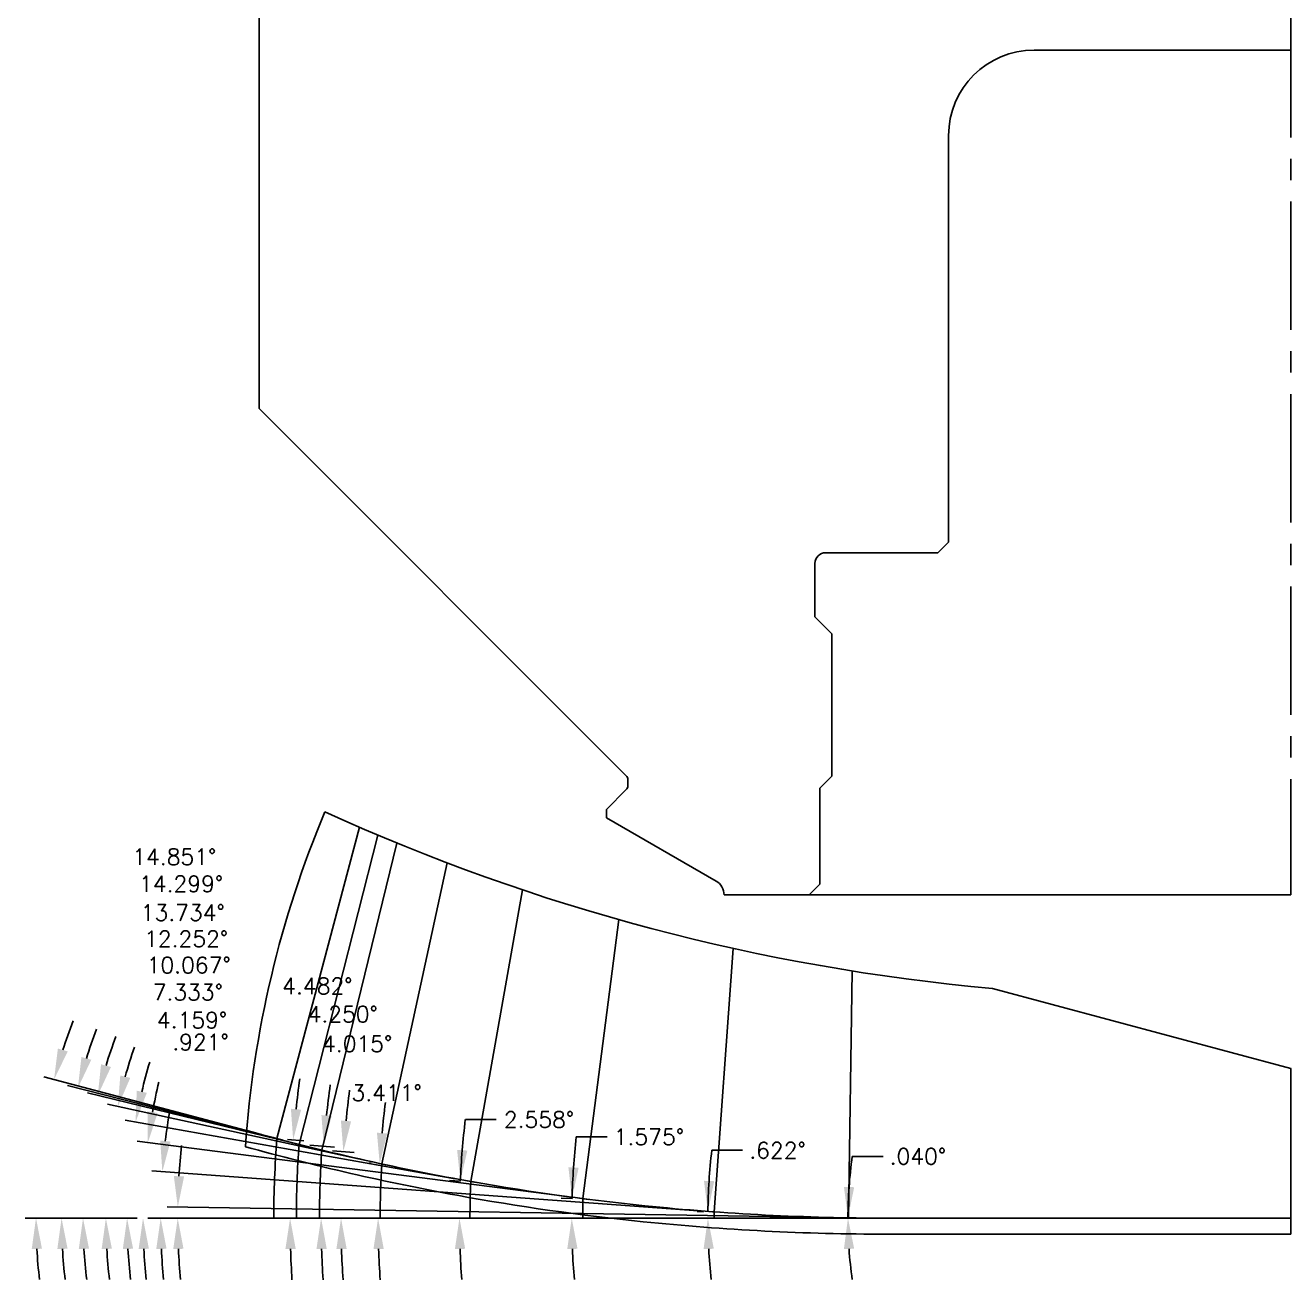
# Model space of a CAD drawing. Header units: inches. Extents: x -34 to 34, y 0 to 22.
# Drawn here: x 10.46 to 17.86, y 7.7 to 15.03 of the extents above; entities that cross this region are included whole.
import ezdxf

# ---------------------------------------------------------------- set-up
doc = ezdxf.new("R2010")
doc.units = ezdxf.units.IN
doc.header["$MEASUREMENT"] = 0
doc.header["$PDMODE"] = 35
doc.linetypes.add('CENTER2', pattern=[1.125, 0.75, -0.125, 0.125, -0.125])
doc.layers.get('Defpoints').update_dxf_attribs({"color": 10})
doc.layers.add('Dims', color=4, linetype='Continuous')
doc.layers.add('Title Block', color=7, linetype='Continuous')
doc.styles.add('RomanS', font='romans')
doc.dimstyles.new('Copy of Standard', dxfattribs={"dimtxt": 0.094, "dimasz": 0.18, "dimexe": 0.0625, "dimexo": 0.0625, "dimgap": 0.045, "dimtad": 0, "dimtih": 1, "dimtoh": 1, "dimdec": 4, "dimzin": 4, "dimdsep": 46, "dimtxsty": 'RomanS', "dimcen": 0.09, "dimadec": 3, "dimazin": 1, "dimtfac": 1, "dimtdec": 4, "dimtofl": 0, "dimtmove": 0, "dimatfit": 1, "dimfxl": 1, "dimtolj": 1, "dimtzin": 0, "dimarcsym": 0})

# ---------------------------------------------------------------- blocks, each defined once
blk = doc.blocks.new('*D181')
at = {"layer": 'Defpoints', "color": 0, "transparency": 16777216}
for p in [(15.2681, 8.0639), (15.2704, 8.0651), (15.2704, 8.0633), (17.8564, 8.0633)]:
    blk.add_point(p, dxfattribs=at)
at = {"layer": 'Dims', "color": 0, "lineweight": -2, "transparency": 16777216}
for p, q in [((15.2934, 8.4242), (15.4734, 8.4242)), ((15.2079, 8.0651), (15.2056, 8.0651)), ((15.2079, 8.0633), (15.2056, 8.0633))]:
    blk.add_line(p, q, dxfattribs=at)
for start, end in [(171.98454, 179.96021), (171.98937, 175.97479), (183.98542, 187.97084)]:
    blk.add_arc((17.8564, 8.0633), 2.5883, start, end, dxfattribs=at)
at = {"layer": 'Dims', "color": 0, "transparency": 16777216}
for points in [[(15.3045, 8.2439), (15.2445, 8.246), (15.2681, 8.0651)], [(15.2444, 7.8824), (15.3044, 7.8844), (15.2681, 8.0633)]]:
    blk.add_solid(points, dxfattribs=at)
at = {"layer": 'Dims', "color": 0, "transparency": 16777216, "insert": (15.6773, 8.4242), "char_height": 0.094, "attachment_point": 5, "style": 'RomanS'}
blk.add_mtext('\\A1;.040°', dxfattribs=at)
blk = doc.blocks.new('*D182')
at = {"layer": 'Defpoints', "color": 0, "transparency": 16777216}
for p in [(14.4493, 8.0756), (14.4855, 8.0999), (14.4853, 8.0633), (17.8564, 8.0633)]:
    blk.add_point(p, dxfattribs=at)
at = {"layer": 'Dims', "color": 0, "lineweight": -2, "transparency": 16777216}
for p, q in [((14.4724, 8.4596), (14.6524, 8.4596)), ((14.423, 8.1006), (14.3869, 8.101)), ((14.4228, 8.0633), (14.3867, 8.0633))]:
    blk.add_line(p, q, dxfattribs=at)
for start, end in [(173.32106, 179.37773), (173.32317, 176.35045), (183.02728, 186.05455)]:
    blk.add_arc((17.8564, 8.0633), 3.4072, start, end, dxfattribs=at)
at = {"layer": 'Dims', "color": 0, "transparency": 16777216}
for points in [[(14.4861, 8.2791), (14.4262, 8.2813), (14.4494, 8.1003)], [(14.424, 7.8826), (14.484, 7.8841), (14.4492, 8.0633)]]:
    blk.add_solid(points, dxfattribs=at)
at = {"layer": 'Dims', "color": 0, "transparency": 16777216, "insert": (14.8563, 8.4596), "char_height": 0.094, "attachment_point": 5, "style": 'RomanS'}
blk.add_mtext('\\A1;.622°', dxfattribs=at)
blk = doc.blocks.new('*D183')
at = {"layer": 'Defpoints', "color": 0, "transparency": 16777216}
for p in [(13.7189, 8.177), (13.6534, 8.1018), (13.7173, 8.0633), (17.8564, 8.0633)]:
    blk.add_point(p, dxfattribs=at)
at = {"layer": 'Dims', "color": 0, "lineweight": -2, "transparency": 16777216}
for p, q in [((13.6801, 8.5379), (13.8601, 8.5379)), ((13.6564, 8.1788), (13.5924, 8.1805)), ((13.6548, 8.0633), (13.5907, 8.0633))]:
    blk.add_line(p, q, dxfattribs=at)
for start, end in [(173.5163, 178.42518), (173.51742, 175.9713), (182.45388, 184.90775)]:
    blk.add_arc((17.8564, 8.0633), 4.2032, start, end, dxfattribs=at)
at = {"layer": 'Dims', "color": 0, "transparency": 16777216}
for points in [[(13.6936, 8.3571), (13.6337, 8.3601), (13.6548, 8.1788)], [(13.6271, 7.8827), (13.6871, 7.884), (13.6532, 8.0633)]]:
    blk.add_solid(points, dxfattribs=at)
at = {"layer": 'Dims', "color": 0, "transparency": 16777216, "insert": (14.1043, 8.5379), "char_height": 0.094, "attachment_point": 5, "style": 'RomanS'}
blk.add_mtext('\\A1;1.575°', dxfattribs=at)
blk = doc.blocks.new('*D184')
at = {"layer": 'Defpoints', "color": 0, "transparency": 16777216}
for p in [(13.0631, 8.2774), (12.9975, 8.1356), (13.0583, 8.0633), (17.8564, 8.0633)]:
    blk.add_point(p, dxfattribs=at)
at = {"layer": 'Dims', "color": 0, "lineweight": -2, "transparency": 16777216}
for p, q in [((13.0312, 8.6389), (13.2112, 8.6389)), ((13.0007, 8.2802), (12.9393, 8.2829)), ((12.9958, 8.0633), (12.9344, 8.0633))]:
    blk.add_line(p, q, dxfattribs=at)
for start, end in [(173.19691, 177.44249), (173.19764, 175.32006), (182.12242, 184.24485)]:
    blk.add_arc((17.8564, 8.0633), 4.8595, start, end, dxfattribs=at)
at = {"layer": 'Dims', "color": 0, "transparency": 16777216}
for points in [[(13.0431, 8.4579), (12.9832, 8.4617), (13.0018, 8.2801)], [(12.9703, 7.8828), (13.0303, 7.8839), (12.9969, 8.0633)]]:
    blk.add_solid(points, dxfattribs=at)
at = {"layer": 'Dims', "color": 0, "transparency": 16777216, "insert": (13.4621, 8.6389), "char_height": 0.094, "attachment_point": 5, "style": 'RomanS'}
blk.add_mtext('\\A1;2.558°', dxfattribs=at)
blk = doc.blocks.new('*D185')
at = {"layer": 'Defpoints', "color": 0, "transparency": 16777216}
for p in [(12.5429, 8.38), (12.5222, 8.1692), (12.5335, 8.0633), (17.8564, 8.0633)]:
    blk.add_point(p, dxfattribs=at)
at = {"layer": 'Dims', "color": 0, "lineweight": -2, "transparency": 16777216}
for p, q in [((12.4805, 8.3837), (12.4682, 8.3845)), ((12.471, 8.0633), (12.4586, 8.0633))]:
    blk.add_line(p, q, dxfattribs=at)
for start, end in [(172.72257, 174.6557), (181.93312, 183.86625)]:
    blk.add_arc((17.8564, 8.0633), 5.3353, start, end, dxfattribs=at)
at = {"layer": 'Dims', "color": 0, "transparency": 16777216}
for points in [[(12.5742, 8.5579), (12.5144, 8.5625), (12.5306, 8.3807)], [(12.4942, 7.8828), (12.5542, 7.8838), (12.5211, 8.0633)]]:
    blk.add_solid(points, dxfattribs=at)
at = {"layer": 'Dims', "color": 0, "transparency": 16777216, "insert": (12.5716, 8.7954), "char_height": 0.094, "attachment_point": 5, "style": 'RomanS'}
blk.add_mtext('\\A1;3.411°', dxfattribs=at)
blk = doc.blocks.new('*D186')
at = {"layer": 'Defpoints', "color": 0, "transparency": 16777216}
for p in [(12.1924, 8.4609), (12.306, 8.193), (12.1785, 8.0633), (17.8564, 8.0633)]:
    blk.add_point(p, dxfattribs=at)
at = {"layer": 'Dims', "color": 0, "lineweight": -2, "transparency": 16777216}
for p, q in [((12.2547, 8.4565), (12.3805, 8.4477)), ((12.241, 8.0633), (12.367, 8.0633))]:
    blk.add_line(p, q, dxfattribs=at)
for start, end in [(172.26925, 174.12694), (181.85769, 183.71538)]:
    blk.add_arc((17.8564, 8.0633), 5.5519, start, end, dxfattribs=at)
at = {"layer": 'Dims', "color": 0, "transparency": 16777216}
for points in [[(12.3635, 8.6288), (12.3038, 8.634), (12.3181, 8.4521)], [(12.2774, 7.8828), (12.3374, 7.8838), (12.3045, 8.0633)]]:
    blk.add_solid(points, dxfattribs=at)
at = {"layer": 'Dims', "color": 0, "transparency": 16777216, "insert": (12.3987, 9.0817), "char_height": 0.094, "attachment_point": 5, "style": 'RomanS'}
blk.add_mtext('\\A1;4.015°', dxfattribs=at)
blk = doc.blocks.new('*D187')
at = {"layer": 'Defpoints', "color": 0, "transparency": 16777216}
for p in [(11.3497, 8.0849), (15.2392, 8.0656), (15.3017, 8.0646), (11.1751, 8.0633), (15.4939, 8.0633)]:
    blk.add_point(p, dxfattribs=at)
at = {"layer": 'Dims', "color": 0, "lineweight": -2, "transparency": 16777216}
blk.add_line((15.1767, 8.0666), (11.2877, 8.1291), dxfattribs=at)
for start, end in [(173.9637, 176.52144), (182.55774, 185.11549)]:
    blk.add_arc((15.3822, 8.0633), 4.0325, start, end, dxfattribs=at)
at = {"layer": 'Dims', "color": 0, "transparency": 16777216}
for points in [[(11.3871, 8.3068), (11.3271, 8.3091), (11.3502, 8.1281)], [(11.3237, 7.8827), (11.3837, 7.884), (11.3497, 8.0633)]]:
    blk.add_solid(points, dxfattribs=at)
at = {"layer": 'Dims', "color": 0, "transparency": 16777216, "insert": (11.4831, 9.0919), "char_height": 0.094, "attachment_point": 5, "style": 'RomanS'}
blk.add_mtext('\\A1;.921°', dxfattribs=at)
blk = doc.blocks.new('*D188')
at = {"layer": 'Defpoints', "color": 0, "transparency": 16777216}
for p in [(11.2511, 8.1537), (14.4543, 8.1022), (14.5166, 8.0976), (11.1751, 8.0633), (15.4939, 8.0633)]:
    blk.add_point(p, dxfattribs=at)
at = {"layer": 'Dims', "color": 0, "lineweight": -2, "transparency": 16777216}
blk.add_line((14.392, 8.1067), (11.1975, 8.339), dxfattribs=at)
for start, end in [(170.32432, 173.08289), (182.75857, 185.51713)]:
    blk.add_arc((14.989, 8.0633), 3.739, start, end, dxfattribs=at)
at = {"layer": 'Dims', "color": 0, "transparency": 16777216}
for points in [[(11.3071, 8.5107), (11.2474, 8.5165), (11.2599, 8.3344)], [(11.2244, 7.8826), (11.2844, 7.8841), (11.25, 8.0633)]]:
    blk.add_solid(points, dxfattribs=at)
at = {"layer": 'Dims', "color": 0, "transparency": 16777216, "insert": (11.4336, 9.2204), "char_height": 0.094, "attachment_point": 5, "style": 'RomanS'}
blk.add_mtext('\\A1;4.159°', dxfattribs=at)
blk = doc.blocks.new('*D189')
at = {"layer": 'Defpoints', "color": 0, "transparency": 16777216}
for p in [(11.1499, 8.2107), (13.6879, 8.181), (13.7498, 8.1731), (11.1751, 8.0633), (15.4939, 8.0633)]:
    blk.add_point(p, dxfattribs=at)
at = {"layer": 'Dims', "color": 0, "lineweight": -2, "transparency": 16777216}
for p, q in [((13.6259, 8.189), (11.113, 8.5124)), ((11.1126, 8.0633), (11.0843, 8.0633))]:
    blk.add_line(p, q, dxfattribs=at)
for start, end in [(166.6975, 169.68201), (182.98451, 185.96902)]:
    blk.add_arc((14.6027, 8.0633), 3.456, start, end, dxfattribs=at)
at = {"layer": 'Dims', "color": 0, "transparency": 16777216}
for points in [[(11.2323, 8.6777), (11.173, 8.6869), (11.175, 8.5044)], [(11.1214, 7.8826), (11.1814, 7.8841), (11.1468, 8.0633)]]:
    blk.add_solid(points, dxfattribs=at)
at = {"layer": 'Dims', "color": 0, "transparency": 16777216, "insert": (11.4089, 9.3835), "char_height": 0.094, "attachment_point": 5, "style": 'RomanS'}
blk.add_mtext('\\A1;7.333°', dxfattribs=at)
blk = doc.blocks.new('*D190')
at = {"layer": 'Defpoints', "color": 0, "transparency": 16777216}
for p in [(11.0593, 8.2515), (13.0323, 8.2829), (13.0939, 8.2719), (11.1751, 8.0633), (15.4939, 8.0633)]:
    blk.add_point(p, dxfattribs=at)
at = {"layer": 'Dims', "color": 0, "lineweight": -2, "transparency": 16777216}
for p, q in [((12.9708, 8.2938), (11.0417, 8.6363)), ((11.1126, 8.0633), (10.9913, 8.0633))]:
    blk.add_line(p, q, dxfattribs=at)
for start, end in [(163.51703, 166.725), (183.20797, 186.41594)]:
    blk.add_arc((14.2691, 8.0633), 3.2153, start, end, dxfattribs=at)
at = {"layer": 'Dims', "color": 0, "transparency": 16777216}
for points in [[(11.1691, 8.7955), (11.1103, 8.8077), (11.1033, 8.6253)], [(11.0288, 7.8825), (11.0888, 7.8842), (11.0538, 8.0633)]]:
    blk.add_solid(points, dxfattribs=at)
at = {"layer": 'Dims', "color": 0, "transparency": 16777216, "insert": (11.4138, 9.5417), "char_height": 0.094, "attachment_point": 5, "style": 'RomanS'}
blk.add_mtext('\\A1;10.067°', dxfattribs=at)
blk = doc.blocks.new('*D191')
at = {"layer": 'Defpoints', "color": 0, "transparency": 16777216}
for p in [(12.5123, 8.3866), (12.5734, 8.3734), (10.9376, 8.282), (11.1751, 8.0633), (15.4939, 8.0633)]:
    blk.add_point(p, dxfattribs=at)
at = {"layer": 'Dims', "color": 0, "lineweight": -2, "transparency": 16777216}
for p, q in [((12.4513, 8.3999), (10.9387, 8.7284)), ((11.1126, 8.0633), (10.8673, 8.0633))]:
    blk.add_line(p, q, dxfattribs=at)
for start, end in [(161.03207, 164.39014), (183.35807, 186.71615)]:
    blk.add_arc((14.0014, 8.0633), 3.0716, start, end, dxfattribs=at)
at = {"layer": 'Dims', "color": 0, "transparency": 16777216}
for points in [[(11.0722, 8.8826), (11.014, 8.897), (10.9997, 8.7151)], [(10.9051, 7.8825), (10.965, 7.8842), (10.9298, 8.0633)]]:
    blk.add_solid(points, dxfattribs=at)
at = {"layer": 'Dims', "color": 0, "transparency": 16777216, "insert": (11.399, 9.6949), "char_height": 0.094, "attachment_point": 5, "style": 'RomanS'}
blk.add_mtext('\\A1;12.252°', dxfattribs=at)
blk = doc.blocks.new('*D192')
at = {"layer": 'Defpoints', "color": 0, "transparency": 16777216}
for p in [(12.162, 8.4683), (12.2227, 8.4535), (10.8057, 8.3046), (11.1751, 8.0633), (15.4939, 8.0633)]:
    blk.add_point(p, dxfattribs=at)
at = {"layer": 'Dims', "color": 0, "lineweight": -2, "transparency": 16777216}
for p, q in [((12.1013, 8.4831), (10.8218, 8.7959)), ((11.1126, 8.0633), (10.7336, 8.0633))]:
    blk.add_line(p, q, dxfattribs=at)
for start, end in [(159.44228, 162.85421), (183.41194, 186.82387)]:
    blk.add_arc((13.8192, 8.0633), 3.0231, start, end, dxfattribs=at)
at = {"layer": 'Dims', "color": 0, "transparency": 16777216}
for points in [[(10.9593, 8.9465), (10.9015, 8.9625), (10.8825, 8.781)], [(10.7714, 7.8825), (10.8314, 7.8843), (10.7961, 8.0633)]]:
    blk.add_solid(points, dxfattribs=at)
at = {"layer": 'Dims', "color": 0, "transparency": 16777216, "insert": (11.3792, 9.8482), "char_height": 0.094, "attachment_point": 5, "style": 'RomanS'}
blk.add_mtext('\\A1;13.734°', dxfattribs=at)
blk = doc.blocks.new('*D236')
at = {"layer": 'Defpoints', "color": 0, "transparency": 16777216}
for p in [(12.029, 8.5018), (12.0895, 8.4864), (10.6813, 8.3191), (11.1751, 8.0633), (15.4939, 8.0633)]:
    blk.add_point(p, dxfattribs=at)
at = {"layer": 'Dims', "color": 0, "lineweight": -2, "transparency": 16777216}
for p, q in [((11.9685, 8.5173), (10.7055, 8.8392)), ((11.1126, 8.0633), (10.6082, 8.0633))]:
    blk.add_line(p, q, dxfattribs=at)
for start, end in [(159.00054, 162.35069), (183.35015, 186.7003)]:
    blk.add_arc((13.7496, 8.0633), 3.0789, start, end, dxfattribs=at)
at = {"layer": 'Dims', "color": 0, "transparency": 16777216}
for points in [[(10.8444, 8.9885), (10.7868, 9.005), (10.7661, 8.8237)], [(10.646, 7.8825), (10.7059, 7.8842), (10.6707, 8.0633)]]:
    blk.add_solid(points, dxfattribs=at)
at = {"layer": 'Dims', "color": 0, "transparency": 16777216, "insert": (11.3693, 10.0162), "char_height": 0.094, "attachment_point": 5, "style": 'RomanS'}
blk.add_mtext('\\A1;14.299°', dxfattribs=at)
blk = doc.blocks.new('*D237')
at = {"layer": 'Defpoints', "color": 0, "transparency": 16777216}
for p in [(12.0593, 8.4941), (12.1898, 8.2034), (12.0433, 8.0633), (17.8564, 8.0633)]:
    blk.add_point(p, dxfattribs=at)
at = {"layer": 'Dims', "color": 0, "lineweight": -2, "transparency": 16777216}
for p, q in [((12.1216, 8.4895), (12.2659, 8.4788)), ((12.1058, 8.0633), (12.2505, 8.0633))]:
    blk.add_line(p, q, dxfattribs=at)
for start, end in [(172.11075, 173.93026), (181.81951, 183.63902)]:
    blk.add_arc((17.8564, 8.0633), 5.6684, start, end, dxfattribs=at)
at = {"layer": 'Dims', "color": 0, "transparency": 16777216}
for points in [[(12.2497, 8.66), (12.1899, 8.6654), (12.2036, 8.4834)], [(12.1609, 7.8828), (12.2209, 7.8838), (12.188, 8.0633)]]:
    blk.add_solid(points, dxfattribs=at)
at = {"layer": 'Dims', "color": 0, "transparency": 16777216, "insert": (12.3146, 9.2547), "char_height": 0.094, "attachment_point": 5, "style": 'RomanS'}
blk.add_mtext('\\A1;4.250°', dxfattribs=at)
blk = doc.blocks.new('*D238')
at = {"layer": 'Defpoints', "color": 0, "transparency": 16777216}
for p in [(11.9296, 8.5278), (12.0087, 8.2158), (11.9114, 8.0633), (17.8564, 8.0633)]:
    blk.add_point(p, dxfattribs=at)
at = {"layer": 'Dims', "color": 0, "lineweight": -2, "transparency": 16777216}
for p, q in [((11.9919, 8.5229), (12.0869, 8.5155)), ((11.9739, 8.0633), (12.0692, 8.0633))]:
    blk.add_line(p, q, dxfattribs=at)
for start, end in [(171.99215, 173.75525), (181.7631, 183.52619)]:
    blk.add_arc((17.8564, 8.0633), 5.8497, start, end, dxfattribs=at)
at = {"layer": 'Dims', "color": 0, "transparency": 16777216}
for points in [[(12.0712, 8.6968), (12.0115, 8.7024), (12.0246, 8.5204)], [(11.9794, 7.8829), (12.0394, 7.8838), (12.0067, 8.0633)]]:
    blk.add_solid(points, dxfattribs=at)
at = {"layer": 'Dims', "color": 0, "transparency": 16777216, "insert": (12.1661, 9.4196), "char_height": 0.094, "attachment_point": 5, "style": 'RomanS'}
blk.add_mtext('\\A1;4.482°', dxfattribs=at)
blk = doc.blocks.new('*D239')
at = {"layer": 'Defpoints', "color": 0, "transparency": 16777216}
for p in [(11.8994, 8.5358), (11.9598, 8.5198), (10.533, 8.336), (11.1751, 8.0633), (15.4939, 8.0633)]:
    blk.add_point(p, dxfattribs=at)
at = {"layer": 'Dims', "color": 0, "lineweight": -2, "transparency": 16777216}
for p, q in [((11.839, 8.5519), (10.5664, 8.8893)), ((11.1126, 8.0633), (10.4587, 8.0633))]:
    blk.add_line(p, q, dxfattribs=at)
for start, end in [(158.62115, 161.88499), (183.26384, 186.52768)]:
    blk.add_arc((13.6815, 8.0633), 3.1603, start, end, dxfattribs=at)
at = {"layer": 'Dims', "color": 0, "transparency": 16777216}
for points in [[(10.7066, 9.0374), (10.6491, 9.0544), (10.6268, 8.8733)], [(10.4963, 7.8825), (10.5563, 7.8842), (10.5212, 8.0633)]]:
    blk.add_solid(points, dxfattribs=at)
at = {"layer": 'Dims', "color": 0, "transparency": 16777216, "insert": (11.3297, 10.1744), "char_height": 0.094, "attachment_point": 5, "style": 'RomanS'}
blk.add_mtext('\\A1;14.851°', dxfattribs=at)

msp = doc.modelspace()

# ---------------------------------------------------------------- linework, layer by layer
at = {"color": 5, "linetype": 'CENTER2'}
msp.add_line((17.8564, 18.50417), (17.8564, 9.95166), dxfattribs=at)
at = {"color": 7, "linetype": 'Continuous'}
for p, q in [((11.82515, 12.79541), (11.82515, 16.22249)), ((17.8564, 14.88916), (16.3564, 14.88916)), ((15.8564, 14.38916), (15.8564, 12.01416)), ((13.97225, 10.64831), (11.82515, 12.79541)), ((15.8564, 12.01416), (15.7939, 11.95166)), ((15.7939, 11.95166), (15.13765, 11.95166)), ((15.07515, 11.88916), (15.07515, 11.57666)), ((15.07515, 11.57666), (15.17405, 11.47776)), ((15.17405, 11.47776), (15.17405, 10.64681)), ((13.9814, 10.5896), (13.9814, 10.62621)), ((15.17405, 10.64681), (15.1039, 10.57666)), ((13.8564, 10.45166), (13.97225, 10.5675)), ((15.1039, 10.57666), (15.1039, 10.01416)), ((13.8564, 10.40271), (13.8564, 10.45166)), ((14.49703, 10.03285), (13.8564, 10.40271)), ((15.1039, 10.01416), (15.0414, 9.95166)), ((15.0414, 9.95166), (14.5439, 9.95166))]:
    msp.add_line(p, q, dxfattribs=at)
at = {"color": 1, "linetype": 'Continuous'}
msp.add_line((15.4939, 8.06329), (11.17506, 8.06329), dxfattribs=at)
at = {"color": 7, "linetype": 'Continuous'}
msp.add_lwpolyline([(11.74564, 8.48064, 0.0226727), (12.98247, 8.19664, 0.0196389), (14.0709, 8.04205, 0.0254602), (15.4939, 7.96954), (17.8564, 7.96954), (17.8564, 8.93829), (16.11318, 9.40539, -0.0847099), (12.21017, 10.43726, -0.0847099)], format="xyb", dxfattribs=at)
at = {"color": 1, "linetype": 'Continuous'}
msp.add_lwpolyline([(11.75289, 8.57594, 0.0230059), (12.99929, 8.28887, 0.0196389), (14.08043, 8.13531, 0.0254602), (15.4939, 8.06329), (17.8564, 8.06329)], format="xyb", dxfattribs=at)
at = {"color": 7, "linetype": 'Continuous'}
for centre, radius, start, end in [((16.3564, 14.38916), 0.5, 90, 180), ((15.13765, 11.88916), 0.0625, 90, 180), ((13.95015, 10.62621), 0.03125, 0, 45), ((13.95015, 10.5896), 0.03125, 315, 0), ((14.45015, 9.95166), 0.09375, 0, 60)]:
    msp.add_arc(centre, radius, start, end, dxfattribs=at)
msp.add_arc((17.8564, 8.06329), 6.125, 157.195623, 176.092939)
at = {"layer": 'Dims'}
for p, q in [((11.9296, 8.52783), (12.41212, 10.34749)), ((12.19239, 8.46088), (12.63092, 10.2552)), ((12.54289, 8.38001), (12.92488, 10.13911)), ((13.06309, 8.27739), (13.36562, 9.9815)), ((13.71885, 8.17704), (13.92871, 9.8077)), ((14.48547, 8.0999), (14.59743, 9.63974)), ((15.27042, 8.06509), (15.2936, 9.50743)), ((11.95981, 8.51982), (11.8994, 8.53584)), ((12.16204, 8.4683), (12.22275, 8.45347)), ((12.51235, 8.38664), (12.57342, 8.37338)), ((13.03232, 8.28286), (13.09386, 8.27193)), ((13.68786, 8.18103), (13.74985, 8.17306)), ((14.4543, 8.10217), (14.51664, 8.09764)), ((15.23918, 8.06559), (15.30167, 8.06459))]:
    msp.add_line(p, q, dxfattribs=at)
for radius, start in [(5.94498, 175.518342), (5.67795, 175.98463), (5.32295, 176.58882), (4.79809, 177.442485), (4.13912, 178.425177), (3.37113, 179.377725), (2.58598, 179.960211)]:
    msp.add_arc((17.8564, 8.06329), radius, start, 180, dxfattribs=at)
at = {"layer": 'Title Block'}
for p, q in [((12.05927, 8.49412), (12.51991, 10.30139)), ((15.0414, 9.95166), (17.8564, 9.95166)), ((12.0895, 8.48641), (12.02904, 8.50182))]:
    msp.add_line(p, q, dxfattribs=at)
msp.add_arc((17.8564, 8.06329), 5.81312, 175.74977, 180, dxfattribs=at)

# ---------------------------------------------------------------- dimensions: what is measured, and where the dimension line sits
at = {"layer": 'Dims'}
for base, line1, line2, picture, middle in [((10.532995, 8.3360019), ((15.4939036, 8.0632917), (11.1750628, 8.0632917)), ((11.9598111, 8.5198222), (11.8993989, 8.5358415)), '*D239', (11.3297409, 10.1743709)), ((10.68133, 8.31913), ((15.4939, 8.06329), (11.17506, 8.06329)), ((12.0895, 8.48641), (12.02904, 8.50182)), '*D236', (11.36931, 10.01621)), ((10.805711, 8.304585), ((15.493904, 8.063292), (11.175063, 8.063292)), ((12.162035, 8.468304), (12.222748, 8.453466)), '*D192', (11.379199, 9.848157)), ((10.937582, 8.282045), ((15.493904, 8.063292), (11.175063, 8.063292)), ((12.512347, 8.386645), (12.573424, 8.373382)), '*D191', (11.398983, 9.694935)), ((11.059278, 8.251497), ((15.493904, 8.063292), (11.175063, 8.063292)), ((13.032319, 8.282856), (13.093857, 8.271931)), '*D190', (11.41382, 9.541713)), ((11.149896, 8.210695), ((15.493904, 8.063292), (11.175063, 8.063292)), ((13.687857, 8.181033), (13.749846, 8.173056)), '*D189', (11.408874, 9.383548)), ((11.2511332, 8.1537417), ((15.4939036, 8.0632917), (11.1750628, 8.0632917)), ((14.454302, 8.1021702), (14.5166375, 8.0976379)), '*D188', (11.4336036, 9.2204409)), ((11.349717, 8.084894), ((15.493904, 8.063292), (11.175063, 8.063292)), ((15.239177, 8.06559), (15.301669, 8.064585)), '*D187', (11.483062, 9.091932))]:
    dim = msp.add_angular_dim_2l(base=base, line1=line1, line2=line2, dimstyle='Copy of Standard', dxfattribs=at)
    dim.commit()
    dim.dimension.update_dxf_attribs({"geometry": picture, "text_midpoint": middle, "dimtype": 162})
for base, p1, p2, picture, middle in [((12.00865, 8.2158), (11.9296, 8.52783), (11.91143, 8.06329), '*D238', (12.16608, 9.41963)), ((12.18975, 8.20344), (12.05927, 8.49412), (12.04328, 8.06329), '*D237', (12.31463, 9.25465)), ((12.30603, 8.19297), (12.19239, 8.46088), (12.17845, 8.06329), '*D186', (12.39871, 9.08166)), ((12.52219, 8.16917), (12.54289, 8.38001), (12.53345, 8.06329), '*D185', (12.5716, 8.79536))]:
    dim = msp.add_angular_dim_3p(base=base, center=(17.8564, 8.06329), p1=p1, p2=p2, dimstyle='Copy of Standard', dxfattribs=at)
    dim.commit()
    dim.dimension.update_dxf_attribs({"geometry": picture, "text_midpoint": middle, "dimtype": 165})
for base, center, p1, p2, picture, middle in [((12.997482, 8.135593), (17.856404, 8.063292), (13.063088, 8.277393), (13.058309, 8.063292), '*D184', (13.462064, 8.638931)), ((13.65342, 8.1018), (17.8564, 8.06329), (13.71885, 8.17704), (13.71729, 8.06329), '*D183', (14.10432, 8.53791)), ((14.44926, 8.07563), (17.8564, 8.06329), (14.48547, 8.0999), (14.48527, 8.06329), '*D182', (14.85626, 8.45956)), ((15.26814, 8.06389), (17.8564, 8.06329), (15.27042, 8.06509), (15.27042, 8.06329), '*D181', (15.67733, 8.4242))]:
    dim = msp.add_angular_dim_3p(base=base, center=center, p1=p1, p2=p2, dimstyle='Copy of Standard', dxfattribs=at)
    dim.commit()
    dim.dimension.update_dxf_attribs({"geometry": picture, "text_midpoint": middle})

doc.saveas('drawing.dxf')
